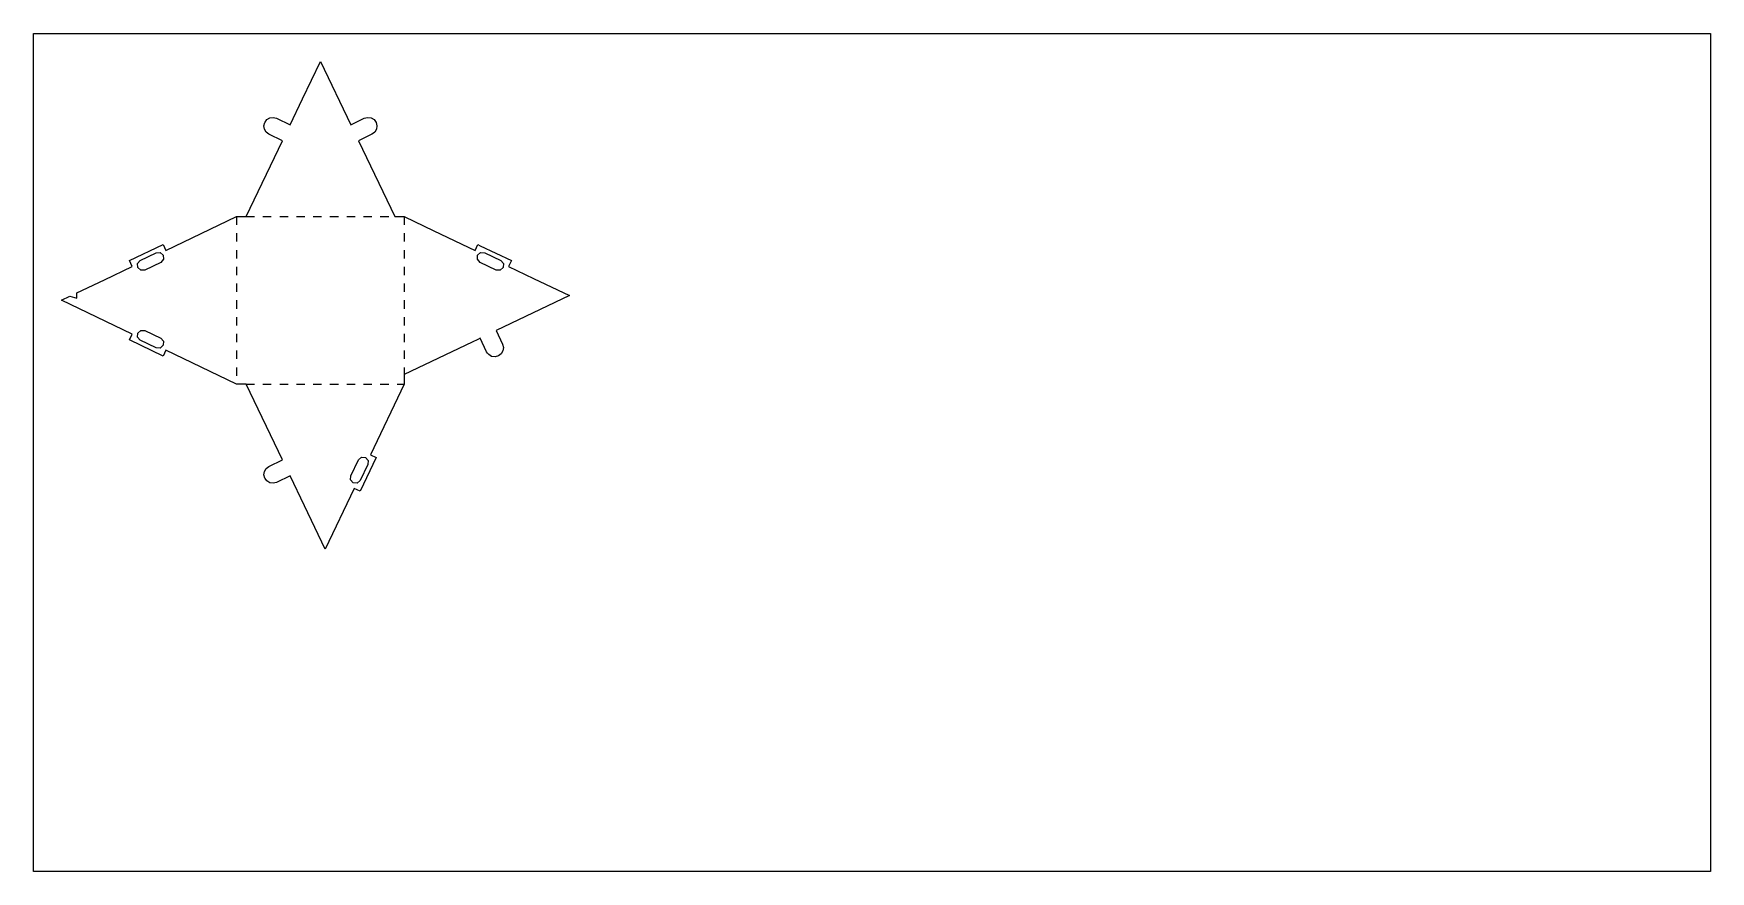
# Model space of a CAD drawing. Header units: metres. Extents: x 0 to 600, y 0 to 300.
import ezdxf

# ---------------------------------------------------------------- set-up
doc = ezdxf.new("R2010")
doc.units = ezdxf.units.M

msp = doc.modelspace()

# ---------------------------------------------------------------- linework, layer by layer
at = {"layer": '1'}
for p, q in [((96.253472, 276.642331), (102.64982, 290)), ((102.64982, 290), (113.498725, 267.343935)), ((91.800915, 267.343935), (96.253472, 276.642331)), ((82.410204, 266.973317), (82.716978, 268.173555)), ((82.586093, 265.747043), (82.410204, 266.973317)), ((83.217867, 264.681424), (82.586093, 265.747043)), ((82.716978, 268.173555), (82.823511, 268.315767)), ((82.823511, 268.315767), (83.459712, 269.165034)), ((84.209346, 263.93869), (83.217867, 264.681424)), ((83.459712, 269.165034), (84.525332, 269.796809)), ((84.525332, 269.796809), (85.751605, 269.972698)), ((85.751605, 269.972698), (86.951844, 269.665923)), ((86.951844, 269.665923), (91.800915, 267.343935)), ((113.498725, 267.343935), (118.347797, 269.665923)), ((118.347797, 269.665923), (119.548036, 269.972698)), ((119.548036, 269.972698), (120.774309, 269.796809)), ((120.774309, 269.796809), (121.839928, 269.165034)), ((121.656711, 264.363002), (121.090295, 263.93869)), ((122.081773, 264.681424), (121.656711, 264.363002)), ((121.839928, 269.165034), (122.582663, 268.173555)), ((122.713548, 265.747043), (122.081773, 264.681424)), ((122.582663, 268.173555), (122.889437, 266.973317)), ((122.889437, 266.973317), (122.713548, 265.747043)), ((76.067083, 234.486543), (89.058417, 261.616701)), ((89.058417, 261.616701), (84.209346, 263.93869)), ((121.090295, 263.93869), (116.241223, 261.616701)), ((116.241223, 261.616701), (129.232557, 234.486543)), ((47.328967, 222.361599), (72.64982, 234.486543)), ((72.64982, 234.486543), (76.067083, 234.486543)), ((129.232557, 234.486543), (132.64982, 234.486543)), ((132.64982, 234.486543), (143.234496, 229.418049)), ((143.234496, 229.418049), (157.970674, 222.361599)), ((34.330001, 218.680713), (46.338114, 224.430824)), ((46.338114, 224.430824), (47.328967, 222.361599)), ((157.970674, 222.361599), (158.961527, 224.430824)), ((158.961527, 224.430824), (159.779979, 224.038907)), ((159.779979, 224.038907), (170.96964, 218.680713)), ((25.410426, 211.865859), (35.320854, 216.611488)), ((35.320854, 216.611488), (34.330001, 218.680713)), ((37.18752, 217.673723), (38.156065, 218.752711)), ((37.265615, 216.225898), (37.18752, 217.673723)), ((38.344604, 215.257353), (37.265615, 216.225898)), ((38.156065, 218.752711), (43.883299, 221.495209)), ((45.519662, 218.077946), (39.792429, 215.335448)), ((43.883299, 221.495209), (45.331123, 221.573305)), ((45.331123, 221.573305), (46.410112, 220.60476)), ((46.488207, 219.156935), (45.519662, 218.077946)), ((46.410112, 220.60476), (46.488207, 219.156935)), ((158.811434, 219.156935), (158.889529, 220.60476)), ((159.779979, 218.077946), (158.811434, 219.156935)), ((158.889529, 220.60476), (159.968517, 221.573305)), ((165.507212, 215.335448), (159.779979, 218.077946)), ((159.968517, 221.573305), (161.416342, 221.495209)), ((161.416342, 221.495209), (167.143576, 218.752711)), ((168.034025, 216.225898), (166.955037, 215.257353)), ((167.143576, 218.752711), (168.112121, 217.673723)), ((168.112121, 217.673723), (168.034025, 216.225898)), ((170.96964, 218.680713), (169.978787, 216.611488)), ((169.978787, 216.611488), (178.906417, 212.336474)), ((15.499999, 207.12023), (25.410426, 211.865859)), ((39.792429, 215.335448), (38.344604, 215.257353)), ((166.955037, 215.257353), (165.507212, 215.335448)), ((178.906417, 212.336474), (191.731459, 206.195175)), ((10, 204.486543), (12.993426, 205.919952)), ((35.320854, 192.361599), (10, 204.486543)), ((12.993426, 205.919952), (15.499999, 205.27012)), ((15.499999, 205.27012), (15.499999, 207.12023)), ((191.731459, 206.195175), (165.507212, 193.637638)), ((34.330001, 190.292373), (35.320854, 192.361599)), ((37.18752, 191.299364), (37.265615, 192.747189)), ((37.265615, 192.747189), (38.344604, 193.715734)), ((38.344604, 193.715734), (39.792429, 193.637638)), ((39.792429, 193.637638), (45.519662, 190.89514)), ((165.507212, 193.637638), (167.8292, 188.788567)), ((46.338114, 184.542263), (34.330001, 190.292373)), ((38.156065, 190.220375), (37.18752, 191.299364)), ((43.883299, 187.477877), (38.156065, 190.220375)), ((45.331123, 187.399782), (43.883299, 187.477877)), ((46.410112, 188.368327), (45.331123, 187.399782)), ((45.519662, 190.89514), (46.488207, 189.816152)), ((47.328967, 186.611488), (46.338114, 184.542263)), ((46.488207, 189.816152), (46.410112, 188.368327)), ((72.64982, 174.486543), (47.328967, 186.611488)), ((156.897828, 189.515016), (132.64982, 177.903806)), ((158.961527, 190.503223), (156.897828, 189.515016)), ((159.779979, 190.89514), (158.961527, 190.503223)), ((162.101967, 186.046069), (159.779979, 190.89514)), ((162.473334, 185.55033), (162.101967, 186.046069)), ((167.960086, 186.362055), (167.328311, 185.296435)), ((167.8292, 188.788567), (168.135975, 187.588328)), ((168.135975, 187.588328), (167.960086, 186.362055)), ((162.844701, 185.05459), (162.473334, 185.55033)), ((163.91032, 184.422816), (162.844701, 185.05459)), ((165.136594, 184.246927), (163.91032, 184.422816)), ((166.336833, 184.553701), (165.136594, 184.246927)), ((167.328311, 185.296435), (166.336833, 184.553701)), ((76.067083, 174.486543), (72.64982, 174.486543)), ((89.058417, 147.356385), (76.067083, 174.486543)), ((132.64982, 174.486543), (120.524876, 149.16569)), ((132.64982, 177.903806), (132.64982, 174.486543)), ((82.586093, 143.226043), (83.217867, 144.291663)), ((83.217867, 144.291663), (84.209346, 145.034397)), ((84.209346, 145.034397), (89.058417, 147.356385)), ((113.498725, 141.629151), (116.241223, 147.356385)), ((116.241223, 147.356385), (117.320212, 148.32493)), ((122.594101, 148.174837), (116.84399, 136.166723)), ((119.658486, 145.720021), (116.915988, 139.992788)), ((117.320212, 148.32493), (118.768037, 148.246835)), ((118.768037, 148.246835), (119.736582, 147.167846)), ((119.736582, 147.167846), (119.658486, 145.720021)), ((120.524876, 149.16569), (122.594101, 148.174837)), ((82.410204, 141.99977), (82.586093, 143.226043)), ((82.716978, 140.799531), (82.410204, 141.99977)), ((82.823511, 140.65732), (82.716978, 140.799531)), ((83.459712, 139.808052), (82.823511, 140.65732)), ((84.525332, 139.176278), (83.459712, 139.808052)), ((85.751605, 139.000389), (84.525332, 139.176278)), ((86.951844, 139.307163), (85.751605, 139.000389)), ((91.800915, 141.629151), (86.951844, 139.307163)), ((96.954721, 130.866319), (91.800915, 141.629151)), ((113.42063, 140.181327), (113.498725, 141.629151)), ((114.389175, 139.102338), (113.42063, 140.181327)), ((115.837, 139.024243), (114.389175, 139.102338)), ((116.915988, 139.992788), (115.837, 139.024243)), ((114.774765, 137.157576), (104.358452, 115.404905)), ((116.84399, 136.166723), (114.774765, 137.157576)), ((104.358452, 115.404905), (96.954721, 130.866319))]:
    msp.add_line(p, q, dxfattribs=at)
at = {"layer": 'fold-line'}
for p, q in [((72.64982, 234.486543), (72.64982, 231.486543)), ((76.067083, 234.486543), (79.067083, 234.486543)), ((82.067083, 234.486543), (85.067083, 234.486543)), ((88.067083, 234.486543), (91.067083, 234.486543)), ((94.067083, 234.486543), (97.067083, 234.486543)), ((100.067083, 234.486543), (103.067083, 234.486543)), ((106.067083, 234.486543), (109.067083, 234.486543)), ((112.067083, 234.486543), (115.067083, 234.486543)), ((118.067083, 234.486543), (121.067083, 234.486543)), ((124.067083, 234.486543), (127.067083, 234.486543)), ((132.64982, 234.486543), (132.64982, 231.486543)), ((72.64982, 228.486543), (72.64982, 225.486543)), ((132.64982, 228.486543), (132.64982, 225.486543)), ((72.64982, 222.486543), (72.64982, 219.486543)), ((132.64982, 222.486543), (132.64982, 219.486543)), ((72.64982, 216.486543), (72.64982, 213.486543)), ((132.64982, 216.486543), (132.64982, 213.486543)), ((72.64982, 210.486543), (72.64982, 207.486543)), ((132.64982, 210.486543), (132.64982, 207.486543)), ((72.64982, 204.486543), (72.64982, 201.486543)), ((132.64982, 204.486543), (132.64982, 201.486543)), ((72.64982, 198.486543), (72.64982, 195.486543)), ((132.64982, 198.486543), (132.64982, 195.486543)), ((72.64982, 192.486543), (72.64982, 189.486543)), ((132.64982, 192.486543), (132.64982, 189.486543)), ((72.64982, 186.486543), (72.64982, 183.486543)), ((132.64982, 186.486543), (132.64982, 183.486543)), ((72.64982, 180.486543), (72.64982, 177.486543)), ((132.64982, 180.486543), (132.64982, 177.903806)), ((76.067083, 174.486543), (79.067083, 174.486543)), ((82.067083, 174.486543), (85.067083, 174.486543)), ((88.067083, 174.486543), (91.067083, 174.486543)), ((94.067083, 174.486543), (97.067083, 174.486543)), ((100.067083, 174.486543), (103.067083, 174.486543)), ((106.067083, 174.486543), (109.067083, 174.486543)), ((112.067083, 174.486543), (115.067083, 174.486543)), ((118.067083, 174.486543), (121.067083, 174.486543)), ((124.067083, 174.486543), (127.067083, 174.486543)), ((130.067083, 174.486543), (132.64982, 174.486543))]:
    msp.add_line(p, q, dxfattribs=at)
at = {"layer": 'sheet_boundary'}
for p, q in [((0, 300), (600, 300)), ((0, 0), (0, 300)), ((600, 300), (600, 0)), ((600, 0), (0, 0))]:
    msp.add_line(p, q, dxfattribs=at)

doc.saveas('drawing.dxf')
